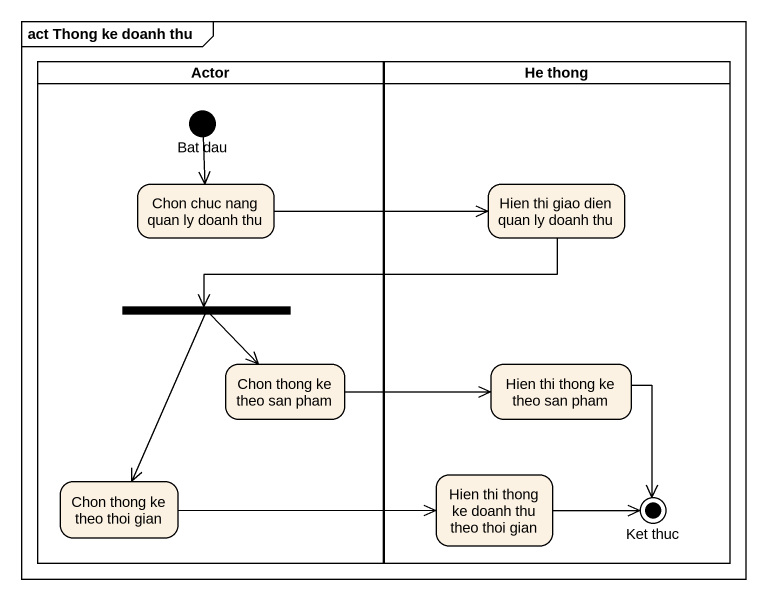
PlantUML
@startuml
mainframe act Thong ke doanh thu
hide empty description
state "Actor" as Actor_ <<partition>> {
  state "Bat dau" as Bat_dau <<start>>
  state "Chon chuc nang quan ly doanh thu" as Chon_chuc_nang_quan_ly
  state fork1 <<fork>>
  state "Chon thong ke theo san pham" as Chon_thong_ke_theo_san_pham
  state "Chon thong ke theo thoi gian" as Chon_thong_ke_theo_thoi_gian
}
state "He thong" as He_thong <<partition>> {
  state "Hien thi giao dien quan ly doanh thu" as Hien_thi_giao_dien_quan_ly
  state "Hien thi thong ke theo san pham" as Hien_thi_thong_ke_theo_san
  state "Hien thi thong ke doanh thu theo thoi gian" as Hien_thi_thong_ke_doanh_thu
  state "Ket thuc" as Ket_thuc <<end>>
}
Bat_dau --> Chon_chuc_nang_quan_ly
Chon_chuc_nang_quan_ly -right-> Hien_thi_giao_dien_quan_ly
Hien_thi_giao_dien_quan_ly -left-> fork1
fork1 --> Chon_thong_ke_theo_san_pham
fork1 --> Chon_thong_ke_theo_thoi_gian
Chon_thong_ke_theo_san_pham -right-> Hien_thi_thong_ke_theo_san
Hien_thi_thong_ke_theo_san --> Ket_thuc
Chon_thong_ke_theo_thoi_gian -right-> Hien_thi_thong_ke_doanh_thu
Hien_thi_thong_ke_doanh_thu -right-> Ket_thuc
@enduml
